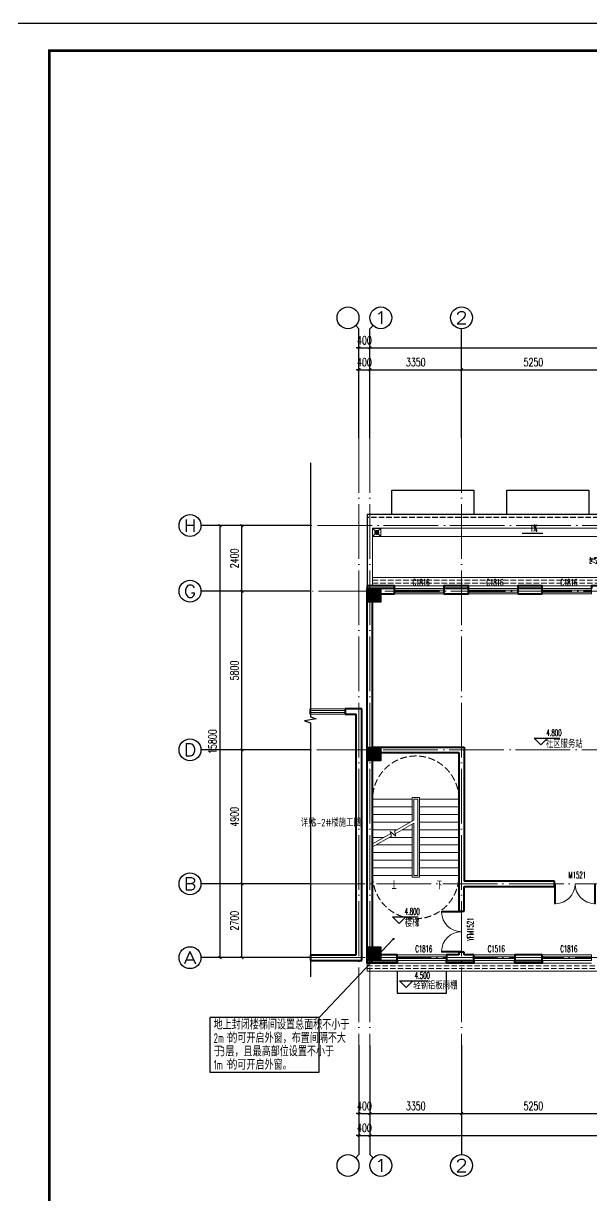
# Model space of a CAD drawing. Extents: x 1247970 to 1725648, y 860327 to 1277876.
# Drawn here: x 1280526 to 1301288, y 1051648 to 1094510 of the extents above; entities that cross this region are included whole.
import ezdxf
from ezdxf.enums import TextEntityAlignment as Align

# ---------------------------------------------------------------- set-up
doc = ezdxf.new("R2010")
doc.units = 0
doc.header["$LTSCALE"] = 1000
doc.header["$MEASUREMENT"] = 0
for name, pattern in [('__DASH', [0.35, 0.25, -0.1]), ('DASH', [0.35, 0.25, -0.1]), ('DOTE', [2.42, 2, -0.2, 0.02, -0.2])]:
    doc.linetypes.add(name, pattern=pattern)
doc.layers.get('0').update_dxf_attribs({"color": 254})
for name, color, linetype in [('A-DI-S(箭头)', 251, 'Continuous'), ('AXIS', 254, 'Continuous'), ('AXIS_TEXT', 7, 'Continuous'), ('C-AXIS(轴号)', 254, 'Continuous'), ('C-AXIS-T(字)', 254, 'Continuous'), ('DIM_ELEV', 254, 'Continuous'), ('DIM_SYMB', 254, 'Continuous'), ('H-P-BZ', 3, 'Continuous'), ('PUB_TEXT', 254, 'Continuous'), ('RAIL', 254, 'Continuous'), ('S-COLU-HATCH', 251, 'Continuous'), ('S-COLU-LINE1', 254, 'Continuous'), ('图框', 140, 'Continuous'), ('立面', 251, 'Continuous')]:
    doc.layers.add(name, color=color, linetype=linetype)
for name, color, linetype, lineweight in [('DOTE', 14, 'DOTE', 9), ('LVTRY', 251, 'Continuous', 13), ('STAIR', 254, 'Continuous', 18), ('WALL', 254, 'Continuous', 40), ('WINDOW', 254, 'Continuous', 15), ('WINDOW_TEXT', 251, 'Continuous', 25), ('平面-分水线', 251, 'Continuous', 15), ('平面-排水沟', 251, 'Continuous', 15), ('平面-看线', 251, 'Continuous', 15)]:
    doc.layers.add(name, color=color, linetype=linetype, lineweight=lineweight)
doc.styles.add('_TCH_AXIS', font='COMPLEX', dxfattribs={"bigfont": 'GBCBIG'})
doc.styles.add('_TCH_DIM', font='SIMPLEX.shx', dxfattribs={"width": 0.7, "bigfont": 'GBCBIG.shx'})
doc.styles.add('_TCH_DIM_T3', font='SIMPLEX.shx', dxfattribs={"width": 0.705882, "bigfont": 'GBCBIG.shx'})
doc.styles.add('_TCH_WINDOW', font='SIMPLEX.shx', dxfattribs={"width": 0.7, "height": 3.5, "bigfont": 'GBCBIG.shx'})
doc.styles.add('COMPLEX', font='COMPLEX')
doc.styles.add('HZTXT', font='tssdeng.shx', dxfattribs={"width": 0.7, "bigfont": 'hztxt.shx'})
doc.styles.get("Standard").update_dxf_attribs({"font": 'gbenor.shx', "bigfont": 'gbcbig.shx'})
doc.dimstyles.new('_TCH_ARCH&&100', dxfattribs={"dimtxt": 297.5, "dimasz": 100, "dimexe": 250, "dimexo": 300, "dimgap": 126.25, "dimtad": 1, "dimdec": 0, "dimzin": 0, "dimdsep": 46, "dimtxsty": '_TCH_DIM_T3', "dimblk": 'ARCHTICK', "dimcen": 0.09, "dimclrt": 256, "dimazin": 2, "dimtfac": 1, "dimtdec": 0, "dimtix": 1, "dimtmove": 2, "dimatfit": 3, "dimfxl": 0, "dimtolj": 1, "dimtzin": 0, "dimarcsym": 0})

# ---------------------------------------------------------------- blocks, each defined once
blk = doc.blocks.new('$lvtry$00000171')
for p, q in [((-74, 11), (-11, 74)), ((-70, -27), (27, 70)), ((-53, -53), (53, 53)), ((-27, -70), (70, 27)), ((11, -74), (74, -11))]:
    blk.add_line(p, q)
blk.add_circle((0, 0), 75)
blk.add_point((0, 0))
blk = doc.blocks.new('R5T6Y7TRF')
at = {"layer": '平面-分水线', "elevation": -134}
blk.add_lwpolyline([(392485, -26438), (392785, -26438), (392785, -26738), (392485, -26738)], close=True, dxfattribs=at)
for points in [[(392485, -26438), (392582, -26534)], [(392688, -26534), (392785, -26438)], [(392485, -26738), (392593, -26629)], [(392676, -26629), (392785, -26738)]]:
    blk.add_lwpolyline(points, dxfattribs=at)
at = {"layer": 'LVTRY'}
blk.add_blockref('$lvtry$00000171', (392635, -26588, -134), dxfattribs=at)
blk = doc.blocks.new('rewerwer')
at = {"layer": 'S-COLU-HATCH'}
h = blk.add_hatch(color=256, dxfattribs=at)
h.dxf.hatch_style = 1
h.paths.add_polyline_path([(1293088, 1151056), (1293588, 1151056), (1293588, 1150556), (1293088, 1150556)])
h = blk.add_hatch(color=256, dxfattribs=at)
h.dxf.hatch_style = 1
h.paths.add_polyline_path([(1293088, 1145256), (1293588, 1145256), (1293588, 1144756), (1293088, 1144756)])
h = blk.add_hatch(color=256, dxfattribs=at)
h.dxf.hatch_style = 1
h.paths.add_polyline_path([(1293088, 1137956), (1293588, 1137956), (1293588, 1137456), (1293088, 1137456)])
at = {"layer": 'S-COLU-LINE1'}
for points in [[(1293088, 1151056), (1293588, 1151056), (1293588, 1150556), (1293088, 1150556)], [(1293088, 1145256), (1293588, 1145256), (1293588, 1144756), (1293088, 1144756)], [(1293088, 1137956), (1293588, 1137956), (1293588, 1137456), (1293088, 1137456)]]:
    blk.add_lwpolyline(points, close=True, dxfattribs=at)
blk = doc.blocks.new('_ArchTick')
at = {"color": 0, "linetype": 'ByBlock', "const_width": 0.4}
blk.add_lwpolyline([(-0.5, -0.5), (0.5, 0.5)], dxfattribs=at)
blk = doc.blocks.new('*D75')
at = {"layer": 'AXIS', "color": 0, "lineweight": -2, "transparency": 16777216}
for p, q in [((1290711, 1076148), (1287461, 1076148)), ((1287711, 1060348), (1287711, 1076148)), ((1290711, 1060348), (1287461, 1060348))]:
    blk.add_line(p, q, dxfattribs=at)
at = {"layer": 'Defpoints', "color": 0, "transparency": 16777216}
for p in [(1287711, 1076148), (1291011, 1076148), (1291011, 1060348)]:
    blk.add_point(p, dxfattribs=at)
at = {"layer": 'AXIS', "color": 0, "lineweight": -2, "transparency": 16777216, "xscale": 100, "yscale": 100, "zscale": 100}
for p, rotation in [((1287711, 1076148), 90), ((1287711, 1060348), 270)]:
    blk.add_blockref('_ArchTick', p, dxfattribs=dict(at, rotation=rotation))
at = {"layer": 'AXIS', "transparency": 16777216, "insert": (1287436, 1068248), "char_height": 297.5, "attachment_point": 5, "rotation": 90, "style": '_TCH_DIM_T3'}
blk.add_mtext('\\A1;15800', dxfattribs=at)
blk = doc.blocks.new('*D76')
at = {"layer": 'AXIS', "color": 0, "lineweight": -2, "transparency": 16777216}
for p, q in [((1290711, 1076148), (1288261, 1076148)), ((1288511, 1073748), (1288511, 1076148)), ((1290711, 1073748), (1288261, 1073748))]:
    blk.add_line(p, q, dxfattribs=at)
at = {"layer": 'Defpoints', "color": 0, "transparency": 16777216}
for p in [(1288511, 1076148), (1291011, 1076148), (1291011, 1073748)]:
    blk.add_point(p, dxfattribs=at)
at = {"layer": 'AXIS', "color": 0, "lineweight": -2, "transparency": 16777216, "xscale": 100, "yscale": 100, "zscale": 100}
for p, rotation in [((1288511, 1076148), 90), ((1288511, 1073748), 270)]:
    blk.add_blockref('_ArchTick', p, dxfattribs=dict(at, rotation=rotation))
at = {"layer": 'AXIS', "transparency": 16777216, "insert": (1288236, 1074948), "char_height": 297.5, "attachment_point": 5, "rotation": 90, "style": '_TCH_DIM_T3'}
blk.add_mtext('\\A1;2400', dxfattribs=at)
blk = doc.blocks.new('*D77')
at = {"layer": 'AXIS', "color": 0, "lineweight": -2, "transparency": 16777216}
for p, q in [((1290711, 1073748), (1288261, 1073748)), ((1288511, 1067948), (1288511, 1073748)), ((1290711, 1067948), (1288261, 1067948))]:
    blk.add_line(p, q, dxfattribs=at)
at = {"layer": 'Defpoints', "color": 0, "transparency": 16777216}
for p in [(1288511, 1073748), (1291011, 1073748), (1291011, 1067948)]:
    blk.add_point(p, dxfattribs=at)
at = {"layer": 'AXIS', "color": 0, "lineweight": -2, "transparency": 16777216, "xscale": 100, "yscale": 100, "zscale": 100}
for p, rotation in [((1288511, 1073748), 90), ((1288511, 1067948), 270)]:
    blk.add_blockref('_ArchTick', p, dxfattribs=dict(at, rotation=rotation))
at = {"layer": 'AXIS', "transparency": 16777216, "insert": (1288236, 1070848), "char_height": 297.5, "attachment_point": 5, "rotation": 90, "style": '_TCH_DIM_T3'}
blk.add_mtext('\\A1;5800', dxfattribs=at)
blk = doc.blocks.new('*D78')
at = {"layer": 'AXIS', "color": 0, "lineweight": -2, "transparency": 16777216}
for p, q in [((1290711, 1067948), (1288261, 1067948)), ((1288511, 1063048), (1288511, 1067948)), ((1290711, 1063048), (1288261, 1063048))]:
    blk.add_line(p, q, dxfattribs=at)
at = {"layer": 'Defpoints', "color": 0, "transparency": 16777216}
for p in [(1288511, 1067948), (1291011, 1067948), (1291011, 1063048)]:
    blk.add_point(p, dxfattribs=at)
at = {"layer": 'AXIS', "color": 0, "lineweight": -2, "transparency": 16777216, "xscale": 100, "yscale": 100, "zscale": 100}
for p, rotation in [((1288511, 1067948), 90), ((1288511, 1063048), 270)]:
    blk.add_blockref('_ArchTick', p, dxfattribs=dict(at, rotation=rotation))
at = {"layer": 'AXIS', "transparency": 16777216, "insert": (1288236, 1065498), "char_height": 297.5, "attachment_point": 5, "rotation": 90, "style": '_TCH_DIM_T3'}
blk.add_mtext('\\A1;4900', dxfattribs=at)
blk = doc.blocks.new('*D79')
at = {"layer": 'AXIS', "color": 0, "lineweight": -2, "transparency": 16777216}
for p, q in [((1290711, 1063048), (1288261, 1063048)), ((1288511, 1060348), (1288511, 1063048)), ((1290711, 1060348), (1288261, 1060348))]:
    blk.add_line(p, q, dxfattribs=at)
at = {"layer": 'Defpoints', "color": 0, "transparency": 16777216}
for p in [(1288511, 1063048), (1291011, 1063048), (1291011, 1060348)]:
    blk.add_point(p, dxfattribs=at)
at = {"layer": 'AXIS', "color": 0, "lineweight": -2, "transparency": 16777216, "xscale": 100, "yscale": 100, "zscale": 100}
for p, rotation in [((1288511, 1063048), 90), ((1288511, 1060348), 270)]:
    blk.add_blockref('_ArchTick', p, dxfattribs=dict(at, rotation=rotation))
at = {"layer": 'AXIS', "transparency": 16777216, "insert": (1288236, 1061698), "char_height": 297.5, "attachment_point": 5, "rotation": 90, "style": '_TCH_DIM_T3'}
blk.add_mtext('\\A1;2700', dxfattribs=at)
blk = doc.blocks.new('*D91')
at = {"layer": 'AXIS', "color": 0, "lineweight": -2, "transparency": 16777216}
for p, q in [((1293188, 1056848), (1293188, 1053598)), ((1365088, 1056848), (1365088, 1053598)), ((1293188, 1053848), (1365088, 1053848))]:
    blk.add_line(p, q, dxfattribs=at)
at = {"layer": 'Defpoints', "color": 0, "transparency": 16777216}
for p in [(1293188, 1057148), (1365088, 1057148), (1365088, 1053848)]:
    blk.add_point(p, dxfattribs=at)
at = {"layer": 'AXIS', "color": 0, "lineweight": -2, "transparency": 16777216, "xscale": 100, "yscale": 100, "zscale": 100, "rotation": 180}
blk.add_blockref('_ArchTick', (1293188, 1053848), dxfattribs=at)
at = {"layer": 'AXIS', "color": 0, "lineweight": -2, "transparency": 16777216, "xscale": 100, "yscale": 100, "zscale": 100}
blk.add_blockref('_ArchTick', (1365088, 1053848), dxfattribs=at)
at = {"layer": 'AXIS', "transparency": 16777216, "insert": (1329138, 1054123), "char_height": 297.5, "attachment_point": 5, "style": '_TCH_DIM_T3'}
blk.add_mtext('\\A1;71900', dxfattribs=at)
blk = doc.blocks.new('*D92')
at = {"layer": 'AXIS', "color": 0, "lineweight": -2, "transparency": 16777216}
for p, q in [((1292788, 1056848), (1292788, 1053598)), ((1293188, 1056848), (1293188, 1053598)), ((1292788, 1053848), (1292688, 1053848)), ((1292788, 1053848), (1293188, 1053848)), ((1293188, 1053848), (1293288, 1053848))]:
    blk.add_line(p, q, dxfattribs=at)
at = {"layer": 'Defpoints', "color": 0, "transparency": 16777216}
for p in [(1292788, 1057148), (1293188, 1057148), (1293188, 1053848)]:
    blk.add_point(p, dxfattribs=at)
at = {"layer": 'AXIS', "color": 0, "lineweight": -2, "transparency": 16777216, "xscale": 100, "yscale": 100, "zscale": 100}
blk.add_blockref('_ArchTick', (1292788, 1053848), dxfattribs=at)
at = {"layer": 'AXIS', "color": 0, "lineweight": -2, "transparency": 16777216, "xscale": 100, "yscale": 100, "zscale": 100, "rotation": 180}
blk.add_blockref('_ArchTick', (1293188, 1053848), dxfattribs=at)
at = {"layer": 'AXIS', "transparency": 16777216, "insert": (1292988, 1054123), "char_height": 297.5, "attachment_point": 5, "style": '_TCH_DIM_T3'}
blk.add_mtext('\\A1;400', dxfattribs=at)
blk = doc.blocks.new('*D93')
at = {"layer": 'AXIS', "color": 0, "lineweight": -2, "transparency": 16777216}
for p, q in [((1292788, 1056848), (1292788, 1054398)), ((1293188, 1056848), (1293188, 1054398)), ((1292788, 1054648), (1292688, 1054648)), ((1292788, 1054648), (1293188, 1054648)), ((1293188, 1054648), (1293288, 1054648))]:
    blk.add_line(p, q, dxfattribs=at)
at = {"layer": 'Defpoints', "color": 0, "transparency": 16777216}
for p in [(1292788, 1057148), (1293188, 1057148), (1293188, 1054648)]:
    blk.add_point(p, dxfattribs=at)
at = {"layer": 'AXIS', "color": 0, "lineweight": -2, "transparency": 16777216, "xscale": 100, "yscale": 100, "zscale": 100}
blk.add_blockref('_ArchTick', (1292788, 1054648), dxfattribs=at)
at = {"layer": 'AXIS', "color": 0, "lineweight": -2, "transparency": 16777216, "xscale": 100, "yscale": 100, "zscale": 100, "rotation": 180}
blk.add_blockref('_ArchTick', (1293188, 1054648), dxfattribs=at)
at = {"layer": 'AXIS', "transparency": 16777216, "insert": (1292988, 1054923), "char_height": 297.5, "attachment_point": 5, "style": '_TCH_DIM_T3'}
blk.add_mtext('\\A1;400', dxfattribs=at)
blk = doc.blocks.new('*D94')
at = {"layer": 'AXIS', "color": 0, "lineweight": -2, "transparency": 16777216}
for p, q in [((1293188, 1056848), (1293188, 1054398)), ((1296538, 1056848), (1296538, 1054398)), ((1293188, 1054648), (1296538, 1054648))]:
    blk.add_line(p, q, dxfattribs=at)
at = {"layer": 'Defpoints', "color": 0, "transparency": 16777216}
for p in [(1293188, 1057148), (1296538, 1057148), (1296538, 1054648)]:
    blk.add_point(p, dxfattribs=at)
at = {"layer": 'AXIS', "color": 0, "lineweight": -2, "transparency": 16777216, "xscale": 100, "yscale": 100, "zscale": 100, "rotation": 180}
blk.add_blockref('_ArchTick', (1293188, 1054648), dxfattribs=at)
at = {"layer": 'AXIS', "color": 0, "lineweight": -2, "transparency": 16777216, "xscale": 100, "yscale": 100, "zscale": 100}
blk.add_blockref('_ArchTick', (1296538, 1054648), dxfattribs=at)
at = {"layer": 'AXIS', "transparency": 16777216, "insert": (1294863, 1054923), "char_height": 297.5, "attachment_point": 5, "style": '_TCH_DIM_T3'}
blk.add_mtext('\\A1;3350', dxfattribs=at)
blk = doc.blocks.new('*D95')
at = {"layer": 'AXIS', "color": 0, "lineweight": -2, "transparency": 16777216}
for p, q in [((1296538, 1056848), (1296538, 1054398)), ((1301788, 1056848), (1301788, 1054398)), ((1296538, 1054648), (1301788, 1054648))]:
    blk.add_line(p, q, dxfattribs=at)
at = {"layer": 'Defpoints', "color": 0, "transparency": 16777216}
for p in [(1296538, 1057148), (1301788, 1057148), (1301788, 1054648)]:
    blk.add_point(p, dxfattribs=at)
at = {"layer": 'AXIS', "color": 0, "lineweight": -2, "transparency": 16777216, "xscale": 100, "yscale": 100, "zscale": 100, "rotation": 180}
blk.add_blockref('_ArchTick', (1296538, 1054648), dxfattribs=at)
at = {"layer": 'AXIS', "color": 0, "lineweight": -2, "transparency": 16777216, "xscale": 100, "yscale": 100, "zscale": 100}
blk.add_blockref('_ArchTick', (1301788, 1054648), dxfattribs=at)
at = {"layer": 'AXIS', "transparency": 16777216, "insert": (1299163, 1054923), "char_height": 297.5, "attachment_point": 5, "style": '_TCH_DIM_T3'}
blk.add_mtext('\\A1;5250', dxfattribs=at)
blk = doc.blocks.new('*D116')
at = {"layer": 'AXIS', "color": 0, "lineweight": -2, "transparency": 16777216}
for p, q in [((1293188, 1079648), (1293188, 1082898)), ((1365088, 1079648), (1365088, 1082898)), ((1293188, 1082648), (1365088, 1082648))]:
    blk.add_line(p, q, dxfattribs=at)
at = {"layer": 'Defpoints', "color": 0, "transparency": 16777216}
for p in [(1365088, 1082648), (1293188, 1079348), (1365088, 1079348)]:
    blk.add_point(p, dxfattribs=at)
at = {"layer": 'AXIS', "color": 0, "lineweight": -2, "transparency": 16777216, "xscale": 100, "yscale": 100, "zscale": 100, "rotation": 180}
blk.add_blockref('_ArchTick', (1293188, 1082648), dxfattribs=at)
at = {"layer": 'AXIS', "color": 0, "lineweight": -2, "transparency": 16777216, "xscale": 100, "yscale": 100, "zscale": 100}
blk.add_blockref('_ArchTick', (1365088, 1082648), dxfattribs=at)
at = {"layer": 'AXIS', "transparency": 16777216, "insert": (1329138, 1082923), "char_height": 297.5, "attachment_point": 5, "style": '_TCH_DIM_T3'}
blk.add_mtext('\\A1;71900', dxfattribs=at)
blk = doc.blocks.new('*D117')
at = {"layer": 'AXIS', "color": 0, "lineweight": -2, "transparency": 16777216}
for p, q in [((1292788, 1079648), (1292788, 1082898)), ((1293188, 1079648), (1293188, 1082898)), ((1292788, 1082648), (1292688, 1082648)), ((1292788, 1082648), (1293188, 1082648)), ((1293188, 1082648), (1293288, 1082648))]:
    blk.add_line(p, q, dxfattribs=at)
at = {"layer": 'Defpoints', "color": 0, "transparency": 16777216}
for p in [(1293188, 1082648), (1292788, 1079348), (1293188, 1079348)]:
    blk.add_point(p, dxfattribs=at)
at = {"layer": 'AXIS', "color": 0, "lineweight": -2, "transparency": 16777216, "xscale": 100, "yscale": 100, "zscale": 100}
blk.add_blockref('_ArchTick', (1292788, 1082648), dxfattribs=at)
at = {"layer": 'AXIS', "color": 0, "lineweight": -2, "transparency": 16777216, "xscale": 100, "yscale": 100, "zscale": 100, "rotation": 180}
blk.add_blockref('_ArchTick', (1293188, 1082648), dxfattribs=at)
at = {"layer": 'AXIS', "transparency": 16777216, "insert": (1292988, 1082923), "char_height": 297.5, "attachment_point": 5, "style": '_TCH_DIM_T3'}
blk.add_mtext('\\A1;400', dxfattribs=at)
blk = doc.blocks.new('*D118')
at = {"layer": 'AXIS', "color": 0, "lineweight": -2, "transparency": 16777216}
for p, q in [((1292788, 1081848), (1292688, 1081848)), ((1292788, 1079648), (1292788, 1082098)), ((1292788, 1081848), (1293188, 1081848)), ((1293188, 1079648), (1293188, 1082098)), ((1293188, 1081848), (1293288, 1081848))]:
    blk.add_line(p, q, dxfattribs=at)
at = {"layer": 'Defpoints', "color": 0, "transparency": 16777216}
for p in [(1293188, 1081848), (1292788, 1079348), (1293188, 1079348)]:
    blk.add_point(p, dxfattribs=at)
at = {"layer": 'AXIS', "color": 0, "lineweight": -2, "transparency": 16777216, "xscale": 100, "yscale": 100, "zscale": 100}
blk.add_blockref('_ArchTick', (1292788, 1081848), dxfattribs=at)
at = {"layer": 'AXIS', "color": 0, "lineweight": -2, "transparency": 16777216, "xscale": 100, "yscale": 100, "zscale": 100, "rotation": 180}
blk.add_blockref('_ArchTick', (1293188, 1081848), dxfattribs=at)
at = {"layer": 'AXIS', "transparency": 16777216, "insert": (1292988, 1082123), "char_height": 297.5, "attachment_point": 5, "style": '_TCH_DIM_T3'}
blk.add_mtext('\\A1;400', dxfattribs=at)
blk = doc.blocks.new('*D119')
at = {"layer": 'AXIS', "color": 0, "lineweight": -2, "transparency": 16777216}
for p, q in [((1293188, 1079648), (1293188, 1082098)), ((1293188, 1081848), (1296538, 1081848)), ((1296538, 1079648), (1296538, 1082098))]:
    blk.add_line(p, q, dxfattribs=at)
at = {"layer": 'Defpoints', "color": 0, "transparency": 16777216}
for p in [(1296538, 1081848), (1293188, 1079348), (1296538, 1079348)]:
    blk.add_point(p, dxfattribs=at)
at = {"layer": 'AXIS', "color": 0, "lineweight": -2, "transparency": 16777216, "xscale": 100, "yscale": 100, "zscale": 100, "rotation": 180}
blk.add_blockref('_ArchTick', (1293188, 1081848), dxfattribs=at)
at = {"layer": 'AXIS', "color": 0, "lineweight": -2, "transparency": 16777216, "xscale": 100, "yscale": 100, "zscale": 100}
blk.add_blockref('_ArchTick', (1296538, 1081848), dxfattribs=at)
at = {"layer": 'AXIS', "transparency": 16777216, "insert": (1294863, 1082123), "char_height": 297.5, "attachment_point": 5, "style": '_TCH_DIM_T3'}
blk.add_mtext('\\A1;3350', dxfattribs=at)
blk = doc.blocks.new('*D120')
at = {"layer": 'AXIS', "color": 0, "lineweight": -2, "transparency": 16777216}
for p, q in [((1296538, 1079648), (1296538, 1082098)), ((1296538, 1081848), (1301788, 1081848)), ((1301788, 1079648), (1301788, 1082098))]:
    blk.add_line(p, q, dxfattribs=at)
at = {"layer": 'Defpoints', "color": 0, "transparency": 16777216}
for p in [(1301788, 1081848), (1296538, 1079348), (1301788, 1079348)]:
    blk.add_point(p, dxfattribs=at)
at = {"layer": 'AXIS', "color": 0, "lineweight": -2, "transparency": 16777216, "xscale": 100, "yscale": 100, "zscale": 100, "rotation": 180}
blk.add_blockref('_ArchTick', (1296538, 1081848), dxfattribs=at)
at = {"layer": 'AXIS', "color": 0, "lineweight": -2, "transparency": 16777216, "xscale": 100, "yscale": 100, "zscale": 100}
blk.add_blockref('_ArchTick', (1301788, 1081848), dxfattribs=at)
at = {"layer": 'AXIS', "transparency": 16777216, "insert": (1299163, 1082123), "char_height": 297.5, "attachment_point": 5, "style": '_TCH_DIM_T3'}
blk.add_mtext('\\A1;5250', dxfattribs=at)
blk = doc.blocks.new('$DorLib2D$00000002')
for p, q in [((-0.5, 0), (-0.5, 0.4875)), ((-0.475, 0.4875), (-0.5, 0.4875)), ((-0.475, 0), (-0.475, 0.4875)), ((0.475, 0), (0.475, 0.4875)), ((0.475, 0.4875), (0.5, 0.4875)), ((0.5, 0), (0.5, 0.4875)), ((-0.5, 0), (-0.475, 0)), ((0.5, 0), (0.475, 0))]:
    blk.add_line(p, q)
at = {"lineweight": 13}
for centre, start, end in [((-0.4875, 0), 0, 88.53072), ((0.4875, 0), 91.46928, 180)]:
    blk.add_arc(centre, 0.4875, start, end, dxfattribs=at)
blk = doc.blocks.new('$WINLIB2D$00000001')
at = {"color": 0}
for points in [[(-0.5, 0.5), (-0.5, -0.5)], [(-0.5, 0.5), (0.5, 0.5)], [(0.5, -0.5), (0.5, 0.5)], [(0.5, 0.167), (-0.5, 0.167)], [(0.5, -0.167), (-0.5, -0.167)], [(-0.5, -0.5), (0.5, -0.5)]]:
    blk.add_lwpolyline(points, dxfattribs=at)
blk = doc.blocks.new('_AXISO')
blk.add_circle((0, 0), 0.5)
at = {"layer": 'AXIS_TEXT', "style": 'COMPLEX', "width": 1.041667}
blk.add_attdef('A', text='', height=0.56, dxfattribs=at).set_placement((-0.25, -0.28), (0.25, -0.28), align=Align.FIT)

msp = doc.modelspace()

# ---------------------------------------------------------------- hatches: boundary and pattern name
at = {"layer": 'DIM_SYMB'}
msp.add_hatch(color=256, dxfattribs=at).paths.add_polyline_path([(1298756.3, 1075855.9), (1298996.3, 1075855.9), (1298996.3, 1075887.9)])

# ---------------------------------------------------------------- linework, layer by layer
at = {"layer": 'A-DI-S(箭头)'}
msp.add_lwpolyline([(1291011.4, 1078447.8), (1291011.4, 1069160.3), (1291221.4, 1069083.8), (1290801.4, 1069009.8), (1291011.4, 1068935.3), (1291011.4, 1059647.8)], dxfattribs=at)
at = {"layer": 'C-AXIS(轴号)'}
for p, q in [((1292670.5, 1083464.9), (1292787.7, 1083347.8)), ((1292787.7, 1079347.8), (1292787.7, 1083347.8)), ((1293304.9, 1083464.9), (1293187.7, 1083347.8)), ((1293187.7, 1079347.8), (1293187.7, 1083347.8)), ((1296537.7, 1079347.8), (1296537.7, 1083347.8)), ((1291011.4, 1076147.8), (1287011.4, 1076147.8)), ((1291011.4, 1073747.8), (1287011.4, 1073747.8)), ((1291011.4, 1067947.8), (1287011.4, 1067947.8)), ((1291011.4, 1063047.8), (1287011.4, 1063047.8)), ((1291011.4, 1060347.8), (1287011.4, 1060347.8)), ((1292787.7, 1057147.8), (1292787.7, 1053147.8)), ((1293187.7, 1057147.8), (1293187.7, 1053147.8)), ((1296537.7, 1057147.8), (1296537.7, 1053147.8)), ((1292670.5, 1053030.6), (1292787.7, 1053147.8)), ((1293304.9, 1053030.6), (1293187.7, 1053147.8))]:
    msp.add_line(p, q, dxfattribs=at)
at = {"layer": 'DIM_ELEV'}
for p, q in [((1299435.6, 1068133.7), (1299195.6, 1068373.7)), ((1299195.6, 1068373.7), (1300130.9, 1068373.7)), ((1299435.6, 1068133.7), (1299675.6, 1068373.7)), ((1294255.8, 1061595.1), (1294015.8, 1061835.1)), ((1294015.8, 1061835.1), (1294951.1, 1061835.1)), ((1294255.8, 1061595.1), (1294495.8, 1061835.1)), ((1294512.9, 1059257.9), (1294272.9, 1059497.9)), ((1294272.9, 1059497.9), (1295322.5, 1059497.9)), ((1294512.9, 1059257.9), (1294752.9, 1059497.9))]:
    msp.add_line(p, q, dxfattribs=at)
at = {"layer": 'DIM_SYMB'}
msp.add_lwpolyline([(1299511.4, 1075855.9), (1298756.3, 1075855.9)], dxfattribs=at)
for points in [[(1295687.7, 1063207.8, 0, 0, 0), (1295687.7, 1066997.8, 0, 0, 0), (1294037.7, 1066997.8, 0, 0, 0), (1294037.7, 1065267.8, 64, 0, 0), (1294037.7, 1065027.8, 0, 0, 0)], [(1294037.7, 1063207.8, 0, 0, 0), (1294037.7, 1064507.8, 64, 0, 0), (1294037.7, 1064747.8, 0, 0, 0)]]:
    msp.add_lwpolyline(points, format="xyseb", dxfattribs=at)
at = {"layer": 'DOTE'}
for p, q in [((1292787.7, 1079347.8), (1292787.7, 1057147.8)), ((1293187.7, 1079347.8), (1293187.7, 1057147.8)), ((1296537.7, 1079347.8), (1296537.7, 1057147.8)), ((1368287.7, 1076147.8), (1291011.4, 1076147.8)), ((1327187.7, 1073747.8), (1291011.4, 1073747.8)), ((1310187.7, 1067947.8), (1291011.4, 1067947.8)), ((1291011.4, 1063047.8), (1323837.7, 1063047.8)), ((1291011.4, 1060347.8), (1368287.7, 1060347.8))]:
    msp.add_line(p, q, dxfattribs=at)
at = {"layer": 'H-P-BZ'}
msp.add_lwpolyline([(1291335.2, 1058162.2), (1294050.1, 1061031.2)], dxfattribs=at)
at = {"layer": 'H-P-BZ', "const_width": 40}
msp.add_lwpolyline([(1294036.3, 1061016.7, 1), (1294063.8, 1061045.8, 1)], format="xyb", close=True, dxfattribs=at)
at = {"layer": 'H-P-BZ', "lineweight": -2}
msp.add_lwpolyline([(1287335.2, 1056162.2), (1291335.2, 1056162.2), (1291335.2, 1058162.2), (1287335.2, 1058162.2)], close=True, dxfattribs=at)
at = {"layer": 'RAIL'}
msp.add_lwpolyline([(1306687.7, 1076047.8), (1306687.7, 1076547.8), (1293087.7, 1076547.8), (1293087.7, 1073947.8)], dxfattribs=at)
at = {"layer": 'RAIL', "linetype": 'DASH', "ltscale": 0.8}
msp.add_lwpolyline([(1306587.7, 1076047.8), (1306587.7, 1076447.8), (1293087.7, 1076447.8)], dxfattribs=at)
at = {"layer": 'STAIR'}
for p, q in [((1296437.7, 1067847.8), (1293287.7, 1067847.8)), ((1293287.7, 1067847.8), (1293287.7, 1066147.8)), ((1296437.7, 1066147.8), (1296437.7, 1067847.8)), ((1293287.7, 1064512.5), (1293287.7, 1066147.8)), ((1293287.7, 1066147.8), (1294727.7, 1066147.8)), ((1293287.7, 1066147.8), (1294727.7, 1066147.8)), ((1294727.7, 1065343.9), (1294727.7, 1066207.8)), ((1294727.7, 1066207.8), (1294997.7, 1066207.8)), ((1294787.7, 1065378.5), (1294787.7, 1066147.8)), ((1294787.7, 1065378.5), (1294787.7, 1066147.8)), ((1294787.7, 1066147.8), (1294937.7, 1066147.8)), ((1294787.7, 1066147.8), (1294937.7, 1066147.8)), ((1294937.7, 1066147.8), (1294937.7, 1063347.8)), ((1294937.7, 1066147.8), (1294937.7, 1063347.8)), ((1294997.7, 1066207.8), (1294997.7, 1063287.8)), ((1296437.7, 1066147.8), (1294997.7, 1066147.8)), ((1294997.7, 1066147.8), (1296437.7, 1066147.8)), ((1296437.7, 1066147.8), (1296437.7, 1063347.8)), ((1293287.7, 1065867.8), (1294727.7, 1065867.8)), ((1293287.7, 1065587.8), (1294727.7, 1065587.8)), ((1296437.7, 1065867.8), (1294997.7, 1065867.8)), ((1296437.7, 1065587.8), (1294997.7, 1065587.8)), ((1293287.7, 1065307.8), (1294665.2, 1065307.8)), ((1294084.8, 1064972.7), (1294787.7, 1065378.5)), ((1294111.6, 1064872.7), (1294787.7, 1065263.1)), ((1294727.7, 1063287.8), (1294727.7, 1065228.4)), ((1294787.7, 1063347.8), (1294787.7, 1065263.1)), ((1294787.7, 1063347.8), (1294787.7, 1065263.1)), ((1296437.7, 1065307.8), (1294997.7, 1065307.8)), ((1293287.7, 1065027.8), (1294180.2, 1065027.8)), ((1293287.7, 1064512.5), (1293946.5, 1064892.9)), ((1293287.7, 1064397), (1293973.3, 1064792.9)), ((1293287.7, 1064747.8), (1293695.2, 1064747.8)), ((1293895.2, 1064747.8), (1294727.7, 1064747.8)), ((1293973.3, 1064792.9), (1293927.1, 1064965.2)), ((1293927.1, 1064965.2), (1294133.2, 1064792.3)), ((1294133.2, 1064792.3), (1294084.8, 1064972.7)), ((1294380.2, 1065027.8), (1294727.7, 1065027.8)), ((1296437.7, 1065027.8), (1294997.7, 1065027.8)), ((1296437.7, 1064747.8), (1294997.7, 1064747.8)), ((1293287.7, 1063347.8), (1293287.7, 1064397)), ((1293410.2, 1064467.8), (1294727.7, 1064467.8)), ((1296437.7, 1064467.8), (1294997.7, 1064467.8)), ((1293287.7, 1064187.8), (1294727.7, 1064187.8)), ((1293287.7, 1063907.8), (1294727.7, 1063907.8)), ((1296437.7, 1064187.8), (1294997.7, 1064187.8)), ((1296437.7, 1063907.8), (1294997.7, 1063907.8)), ((1293287.7, 1063627.8), (1294727.7, 1063627.8)), ((1296437.7, 1063627.8), (1294997.7, 1063627.8)), ((1293287.7, 1063347.8), (1294727.7, 1063347.8)), ((1294997.7, 1063287.8), (1294727.7, 1063287.8)), ((1294937.7, 1063347.8), (1294787.7, 1063347.8)), ((1294787.7, 1063347.8), (1294937.7, 1063347.8)), ((1296437.7, 1063347.8), (1294997.7, 1063347.8))]:
    msp.add_line(p, q, dxfattribs=at)
at = {"layer": 'STAIR', "color": 8, "linetype": '__DASH'}
for centre, start, end in [((1294862.7, 1066147.8), 360, 180.00244), ((1294862.7, 1063347.8), 180, 0)]:
    msp.add_arc(centre, 1575, start, end, dxfattribs=at)
at = {"layer": 'WALL'}
for p, q in [((1293087.7, 1067947.8), (1293087.7, 1073847.8)), ((1294087.7, 1073847.8), (1293087.7, 1073847.8)), ((1294087.7, 1073647.8), (1294087.7, 1073847.8)), ((1296787.7, 1073847.8), (1295887.7, 1073847.8)), ((1295887.7, 1073847.8), (1295887.7, 1073647.8)), ((1296787.7, 1073647.8), (1296787.7, 1073847.8)), ((1299487.7, 1073847.8), (1298587.7, 1073847.8)), ((1298587.7, 1073847.8), (1298587.7, 1073647.8)), ((1299487.7, 1073647.8), (1299487.7, 1073847.8)), ((1293287.7, 1068047.8), (1293287.7, 1073647.8)), ((1293287.7, 1073647.8), (1294087.7, 1073647.8)), ((1295887.7, 1073647.8), (1296787.7, 1073647.8)), ((1298587.7, 1073647.8), (1299487.7, 1073647.8)), ((1291011.4, 1069247.8), (1291011.4, 1069447.8)), ((1292887.7, 1069447.8), (1292287.7, 1069447.8)), ((1292287.7, 1069447.8), (1292287.7, 1069247.8)), ((1292887.7, 1060247.8), (1292887.7, 1069447.8)), ((1292287.7, 1069247.8), (1292687.7, 1069247.8)), ((1292687.7, 1060447.8), (1292687.7, 1069247.8)), ((1293087.7, 1060247.8), (1293087.7, 1067947.8)), ((1293287.7, 1068047.8), (1296637.7, 1068047.8)), ((1293287.7, 1060447.8), (1293287.7, 1067847.8)), ((1293287.7, 1067847.8), (1296437.7, 1067847.8)), ((1296437.7, 1067847.8), (1296437.7, 1063047.8)), ((1296637.7, 1068047.8), (1296637.7, 1063147.8)), ((1296437.7, 1063047.8), (1296437.7, 1062047.8)), ((1299937.7, 1063147.8), (1296637.7, 1063147.8)), ((1299937.7, 1062947.8), (1299937.7, 1063147.8)), ((1296637.7, 1062947.8), (1299937.7, 1062947.8)), ((1296637.7, 1062047.8), (1296637.7, 1062947.8)), ((1296437.7, 1062047.8), (1296637.7, 1062047.8)), ((1291011.4, 1060447.8), (1292687.7, 1060447.8)), ((1291011.4, 1060447.8), (1291011.4, 1060247.8)), ((1294187.7, 1060447.8), (1293287.7, 1060447.8)), ((1294187.7, 1060247.8), (1294187.7, 1060447.8)), ((1296437.7, 1060447.8), (1295987.7, 1060447.8)), ((1295987.7, 1060447.8), (1295987.7, 1060247.8)), ((1296637.7, 1060547.8), (1296437.7, 1060547.8)), ((1296437.7, 1060547.8), (1296437.7, 1060447.8)), ((1296637.7, 1060447.8), (1296637.7, 1060547.8)), ((1296987.7, 1060447.8), (1296637.7, 1060447.8)), ((1296987.7, 1060247.8), (1296987.7, 1060447.8)), ((1299487.7, 1060447.8), (1298487.7, 1060447.8)), ((1298487.7, 1060447.8), (1298487.7, 1060247.8)), ((1299487.7, 1060247.8), (1299487.7, 1060447.8)), ((1291011.4, 1060247.8), (1292887.7, 1060247.8)), ((1293087.7, 1060247.8), (1294187.7, 1060247.8)), ((1295987.7, 1060247.8), (1296537.7, 1060247.8)), ((1296537.7, 1060247.8), (1296987.7, 1060247.8)), ((1298487.7, 1060247.8), (1299487.7, 1060247.8))]:
    msp.add_line(p, q, dxfattribs=at)
for points in [[(1294087.7, 1073847.8), (1294087.7, 1073947.8), (1293087.7, 1073947.8), (1293087.7, 1073847.8)], [(1296787.7, 1073847.8), (1296787.7, 1073947.8), (1295887.7, 1073947.8), (1295887.7, 1073847.8)], [(1299487.7, 1073847.8), (1299487.7, 1073947.8), (1298587.7, 1073947.8), (1298587.7, 1073847.8)], [(1302287.7, 1073847.8), (1302287.7, 1073947.8), (1301287.7, 1073947.8), (1301287.7, 1073847.8)], [(1294187.7, 1060247.8), (1294187.7, 1060147.8), (1293087.7, 1060147.8), (1293087.7, 1060247.8)], [(1296987.7, 1060247.8), (1296987.7, 1060147.8), (1295987.7, 1060147.8), (1295987.7, 1060247.8)], [(1299487.7, 1060247.8), (1299487.7, 1060147.8), (1298487.7, 1060147.8), (1298487.7, 1060247.8)]]:
    msp.add_lwpolyline(points, dxfattribs=at)
at = {"layer": '图框'}
msp.add_lwpolyline([(1278969.8, 1035110.3), (1384069.8, 1035110.3), (1384069.8, 1094510.3), (1278969.8, 1094510.3)], close=True, dxfattribs=at)
at = {"layer": '图框', "const_width": 100}
msp.add_lwpolyline([(1281469.8, 1036110.3), (1383069.8, 1036110.3), (1383069.8, 1093510.3), (1281469.8, 1093510.3)], close=True, dxfattribs=at)
at = {"layer": '平面-排水沟'}
msp.add_lwpolyline([(1293287.7, 1075747.8), (1327087.7, 1075747.8)], dxfattribs=at)
at = {"layer": '平面-看线'}
for points in [[(1327087.7, 1073947.8), (1327087.7, 1076047.8), (1293287.7, 1076047.8), (1293287.7, 1073947.8)], [(1293287.7, 1074247.8), (1327087.7, 1074247.8)], [(1294087.7, 1073947.8), (1295887.7, 1073947.8)], [(1296787.7, 1073947.8), (1298587.7, 1073947.8)], [(1299487.7, 1073947.8), (1301287.7, 1073947.8)], [(1293087.7, 1060247.8), (1293087.7, 1059847.8), (1365587.7, 1059847.8), (1365587.7, 1070547.8), (1357887.7, 1070547.8), (1357887.7, 1072447.8), (1349137.7, 1072447.8)], [(1294187.7, 1060147.8), (1295987.7, 1060147.8)], [(1296987.7, 1060147.8), (1298487.7, 1060147.8)], [(1299487.7, 1060147.8), (1301287.7, 1060147.8)]]:
    msp.add_lwpolyline(points, dxfattribs=at)
at = {"layer": '平面-看线', "linetype": 'DASH', "ltscale": 0.8}
for points in [[(1293287.7, 1074147.8), (1327087.7, 1074147.8)], [(1293287.7, 1074047.8), (1327087.7, 1074047.8)], [(1293087.7, 1059947.8), (1365487.7, 1059947.8), (1365487.7, 1070447.8), (1357787.7, 1070447.8), (1357787.7, 1072347.8), (1349137.7, 1072347.8)], [(1293087.7, 1060047.8), (1365387.7, 1060047.8), (1365387.7, 1070347.8), (1357687.7, 1070347.8), (1357687.7, 1072247.8), (1349137.7, 1072247.8)]]:
    msp.add_lwpolyline(points, dxfattribs=at)
at = {"layer": '立面'}
for points in [[(1293987.7, 1076547.8), (1293987.7, 1077447.8), (1296987.7, 1077447.8), (1296987.7, 1076547.8)], [(1298187.7, 1076547.8), (1298187.7, 1077447.8), (1301187.7, 1077447.8), (1301187.7, 1076547.8)], [(1294187.7, 1059847.8), (1294187.7, 1059047.8), (1295987.7, 1059047.8), (1295987.7, 1059847.8)]]:
    msp.add_lwpolyline(points, dxfattribs=at)

# ---------------------------------------------------------------- block references
at = {"color": 2}
msp.add_blockref('R5T6Y7TRF', (900802.8, 1102485.4, 134.4), dxfattribs=at)
at = {"layer": 'C-AXIS(轴号)', "xscale": 800, "yscale": 800, "zscale": 800}
for p in [(1292387.7, 1083747.8), (1292387.7, 1052747.8)]:
    msp.add_blockref('_AXISO', p, dxfattribs=at)
at = {"layer": 'C-AXIS(轴号)'}
ref = msp.add_blockref('_AXISO', (1293587.7, 1083747.8), dxfattribs=dict(at, xscale=800, yscale=800, zscale=800))
ref.add_attrib('A', '1', dxfattribs={"layer": 'C-AXIS-T(字)', "height": 452.5, "style": '_TCH_AXIS', "width": 2.333333}).set_placement((1293361.4, 1083521.5), (1293814, 1083521.5), align=Align.FIT)
ref = msp.add_blockref('_AXISO', (1296537.7, 1083747.8), dxfattribs=dict(at, xscale=800, yscale=800, zscale=800))
ref.add_attrib('A', '2', dxfattribs={"layer": 'C-AXIS-T(字)', "height": 452.5, "style": '_TCH_AXIS', "width": 1.5}).set_placement((1296311.4, 1083521.5), (1296764, 1083521.5), align=Align.FIT)
ref = msp.add_blockref('_AXISO', (1286611.4, 1076147.8), dxfattribs=dict(at, xscale=800, yscale=800, zscale=800))
ref.add_attrib('A', 'H', dxfattribs={"layer": 'C-AXIS-T(字)', "height": 452.5, "style": '_TCH_AXIS', "width": 1.05}).set_placement((1286385.1, 1075921.5), (1286837.6, 1075921.5), align=Align.FIT)
ref = msp.add_blockref('_AXISO', (1286611.4, 1073747.8), dxfattribs=dict(at, xscale=800, yscale=800, zscale=800))
ref.add_attrib('A', 'G', dxfattribs={"layer": 'C-AXIS-T(字)', "height": 452.5, "style": '_TCH_AXIS', "width": 1.166667}).set_placement((1286385.1, 1073521.5), (1286837.6, 1073521.5), align=Align.FIT)
ref = msp.add_blockref('_AXISO', (1286611.4, 1067947.8), dxfattribs=dict(at, xscale=800, yscale=800, zscale=800))
ref.add_attrib('A', 'D', dxfattribs={"layer": 'C-AXIS-T(字)', "height": 452.5, "style": '_TCH_AXIS', "width": 1.235294}).set_placement((1286385.1, 1067721.5), (1286837.6, 1067721.5), align=Align.FIT)
ref = msp.add_blockref('_AXISO', (1286611.4, 1063047.8), dxfattribs=dict(at, xscale=800, yscale=800, zscale=800))
ref.add_attrib('A', 'B', dxfattribs={"layer": 'C-AXIS-T(字)', "height": 452.5, "style": '_TCH_AXIS', "width": 1.235294}).set_placement((1286385.1, 1062821.5), (1286837.6, 1062821.5), align=Align.FIT)
ref = msp.add_blockref('_AXISO', (1286611.4, 1060347.8), dxfattribs=dict(at, xscale=800, yscale=800, zscale=800))
ref.add_attrib('A', 'A', dxfattribs={"layer": 'C-AXIS-T(字)', "height": 452.5, "style": '_TCH_AXIS', "width": 1.166667}).set_placement((1286385.1, 1060121.5), (1286837.6, 1060121.5), align=Align.FIT)
ref = msp.add_blockref('_AXISO', (1293587.7, 1052747.8), dxfattribs=dict(at, xscale=800, yscale=800, zscale=800))
ref.add_attrib('A', '1', dxfattribs={"layer": 'C-AXIS-T(字)', "height": 452.5, "style": '_TCH_AXIS', "width": 2.333333}).set_placement((1293361.4, 1052521.5), (1293814, 1052521.5), align=Align.FIT)
ref = msp.add_blockref('_AXISO', (1296537.7, 1052747.8), dxfattribs=dict(at, xscale=800, yscale=800, zscale=800))
ref.add_attrib('A', '2', dxfattribs={"layer": 'C-AXIS-T(字)', "height": 452.5, "style": '_TCH_AXIS', "width": 1.5}).set_placement((1296311.4, 1052521.5), (1296764, 1052521.5), align=Align.FIT)
at = {"layer": 'S-COLU-LINE1'}
msp.add_blockref('rewerwer', (0, -77208.4), dxfattribs=at)
at = {"layer": 'WINDOW'}
ref = msp.add_blockref('$WINLIB2D$00000001', (1294987.7, 1073747.8), dxfattribs=dict(at, xscale=-1800, yscale=200, zscale=-1800, rotation=179.9999999999741))
ref.add_attrib('A', 'C1816', (1294746.9, 1073948.8), dxfattribs={"layer": 'WINDOW_TEXT', "height": 238, "rotation": 360, "style": '_TCH_WINDOW', "width": 0.494118})
ref = msp.add_blockref('$WINLIB2D$00000001', (1297687.7, 1073747.8), dxfattribs=dict(at, xscale=-1800, yscale=200, zscale=-1800, rotation=179.9999999999741))
ref.add_attrib('A', 'C1816', (1297446.9, 1073948.8), dxfattribs={"layer": 'WINDOW_TEXT', "height": 238, "rotation": 360, "style": '_TCH_WINDOW', "width": 0.494118})
ref = msp.add_blockref('$WINLIB2D$00000001', (1300387.7, 1073747.8), dxfattribs=dict(at, xscale=-1800, yscale=200, zscale=-1800, rotation=179.9999999999741))
ref.add_attrib('A', 'C1816', (1300146.9, 1073948.8), dxfattribs={"layer": 'WINDOW_TEXT', "height": 238, "rotation": 360, "style": '_TCH_WINDOW', "width": 0.494118})
at = {"layer": 'WINDOW', "xscale": 1276.32967607677, "yscale": -200, "zscale": 1276.32967607677}
msp.add_blockref('$WINLIB2D$00000001', (1291649.5, 1069347.8), dxfattribs=at)
at = {"layer": 'WINDOW'}
ref = msp.add_blockref('$DorLib2D$00000002', (1300687.7, 1063047.8), dxfattribs=dict(at, xscale=1500, yscale=-1500, zscale=1500, rotation=359.9999999999947))
ref.add_attrib('A', 'M1521', (1300449.7, 1063248.8), dxfattribs={"layer": 'WINDOW_TEXT', "height": 238, "style": '_TCH_WINDOW', "width": 0.494118})
ref = msp.add_blockref('$DorLib2D$00000002', (1296537.7, 1061297.8), dxfattribs=dict(at, xscale=1500, yscale=-1500, zscale=1500, rotation=270.0000000000148))
ref.add_attrib('A', 'YFM1521', (1296976.7, 1060953.4), dxfattribs={"layer": 'WINDOW_TEXT', "height": 238, "rotation": 90, "style": '_TCH_WINDOW', "width": 0.494118})
ref = msp.add_blockref('$WINLIB2D$00000001', (1295087.7, 1060347.8), dxfattribs=dict(at, xscale=1800, yscale=200, zscale=1800, rotation=180))
ref.add_attrib('A', 'C1816', (1294846.9, 1060548.8), dxfattribs={"layer": 'WINDOW_TEXT', "height": 238, "style": '_TCH_WINDOW', "width": 0.494118})
ref = msp.add_blockref('$WINLIB2D$00000001', (1297737.7, 1060347.8), dxfattribs=dict(at, xscale=-1500, yscale=200, zscale=-1500, rotation=179.9999999999978))
ref.add_attrib('A', 'C1516', (1297496.9, 1060548.8), dxfattribs={"layer": 'WINDOW_TEXT', "height": 238, "rotation": 360, "style": '_TCH_WINDOW', "width": 0.494118})
ref = msp.add_blockref('$WINLIB2D$00000001', (1300387.7, 1060347.8), dxfattribs=dict(at, xscale=1800, yscale=200, zscale=1800, rotation=179.9999999999978))
ref.add_attrib('A', 'C1816', (1300146.9, 1060548.8), dxfattribs={"layer": 'WINDOW_TEXT', "height": 238, "rotation": 360, "style": '_TCH_WINDOW', "width": 0.494118})

# ---------------------------------------------------------------- texts
at = {"layer": 'DIM_ELEV', "color": 7, "style": '_TCH_DIM', "width": 0.494118}
for s, p in [('4.800', (1299636.5, 1068453.8)), ('4.800', (1294456.7, 1061915.2)), ('4.500', (1294828.1, 1059578))]:
    msp.add_text(s, height=238, dxfattribs=at).set_placement(p)
at = {"layer": 'DIM_SYMB', "color": 7, "style": '_TCH_DIM'}
for s, height, width, p in [('1%', 238, 0.494118, (1299038.7, 1075936)), ('上', 270.1, 0.7, (1293979.3, 1062847.7)), ('下', 270.1, 0.7, (1295634.5, 1062847.7))]:
    msp.add_text(s, height=height, dxfattribs=dict(at, width=width)).set_placement(p)
at = {"layer": 'DIM_SYMB', "color": 7, "style": '_TCH_DIM', "width": 0.494118}
msp.add_text('2%', height=238, rotation=90, dxfattribs=at).set_placement((1301466.6, 1074732.1))
at = {"layer": 'H-P-BZ', "color": 7, "style": 'HZTXT', "width": 0.7}
for s, height, p in [('地上封闭楼梯间设置总面积不小于', 350, (1287475.2, 1057722.2)), ('2m', 350, (1287475.2, 1057232.2)), ('2', 175, (1287946.4, 1057407.2)), ('的可开启外窗，布置间隔不大', 350, (1288012.4, 1057232.2)), ('于', 350, (1287475.2, 1056742.2)), ('3', 350, (1287720.2, 1056742.2)), ('层，且最高部位设置不小于', 350, (1287908.7, 1056742.2)), ('1m', 350, (1287475.2, 1056252.2)), ('2', 175, (1287946.4, 1056427.2)), ('的可开启外窗。', 350, (1288012.4, 1056252.2))]:
    msp.add_text(s, height=height, dxfattribs=at).set_placement(p)
at = {"layer": 'PUB_TEXT', "color": 7}
for s, height, p in [('社区服务站', 270.07, (1299614.7, 1068022)), ('详见', 270.07, (1290660.9, 1065145.4)), ('S-2#', 280, (1291054.1, 1065145.4)), ('楼施工图', 270.07, (1291777.5, 1065145.4)), ('楼梯', 270.07, (1294458.6, 1061477.3)), ('1', 280, (1294851.8, 1061477.3)), ('轻钢铝板雨棚', 270.07, (1294767.5, 1059192.3))]:
    msp.add_text(s, height=height, dxfattribs=at).set_placement(p)

# ---------------------------------------------------------------- dimensions: what is measured, and where the dimension line sits
at = {"layer": 'AXIS'}
for p1, p2, distance, text, picture, middle in [((1292787.7, 1079347.8), (1293187.7, 1079347.8), 3300, '400', '*D117', (1292987.7, 1082922.8)), ((1293187.7, 1079347.8), (1365087.7, 1079347.8), 3300, '71900', '*D116', (1329137.7, 1082922.8)), ((1292787.7, 1079347.8), (1293187.7, 1079347.8), 2500, '400', '*D118', (1292987.7, 1082122.8)), ((1293187.7, 1079347.8), (1296537.7, 1079347.8), 2500, '3350', '*D119', (1294862.7, 1082122.8)), ((1296537.7, 1079347.8), (1301787.7, 1079347.8), 2500, '5250', '*D120', (1299162.7, 1082122.8)), ((1291011.4, 1060347.8), (1291011.4, 1076147.8), 3300, '15800', '*D75', (1287436.4, 1068247.8)), ((1291011.4, 1073747.8), (1291011.4, 1076147.8), 2500, '2400', '*D76', (1288236.4, 1074947.8)), ((1291011.4, 1067947.8), (1291011.4, 1073747.8), 2500, '5800', '*D77', (1288236.4, 1070847.8)), ((1291011.4, 1063047.8), (1291011.4, 1067947.8), 2500, '4900', '*D78', (1288236.4, 1065497.8)), ((1291011.4, 1060347.8), (1291011.4, 1063047.8), 2500, '2700', '*D79', (1288236.4, 1061697.8)), ((1292787.7, 1057147.8), (1293187.7, 1057147.8), -3300, '400', '*D92', (1292987.7, 1054122.8)), ((1292787.7, 1057147.8), (1293187.7, 1057147.8), -2500, '400', '*D93', (1292987.7, 1054922.8)), ((1293187.7, 1057147.8), (1365087.7, 1057147.8), -3300, '71900', '*D91', (1329137.7, 1054122.8)), ((1293187.7, 1057147.8), (1296537.7, 1057147.8), -2500, '3350', '*D94', (1294862.7, 1054922.8)), ((1296537.7, 1057147.8), (1301787.7, 1057147.8), -2500, '5250', '*D95', (1299162.7, 1054922.8))]:
    dim = msp.add_aligned_dim(p1=p1, p2=p2, distance=distance, text=text, dimstyle='_TCH_ARCH&&100', dxfattribs=at)
    dim.commit()
    dim.dimension.update_dxf_attribs({"geometry": picture, "text_midpoint": middle})

doc.saveas('drawing.dxf')
